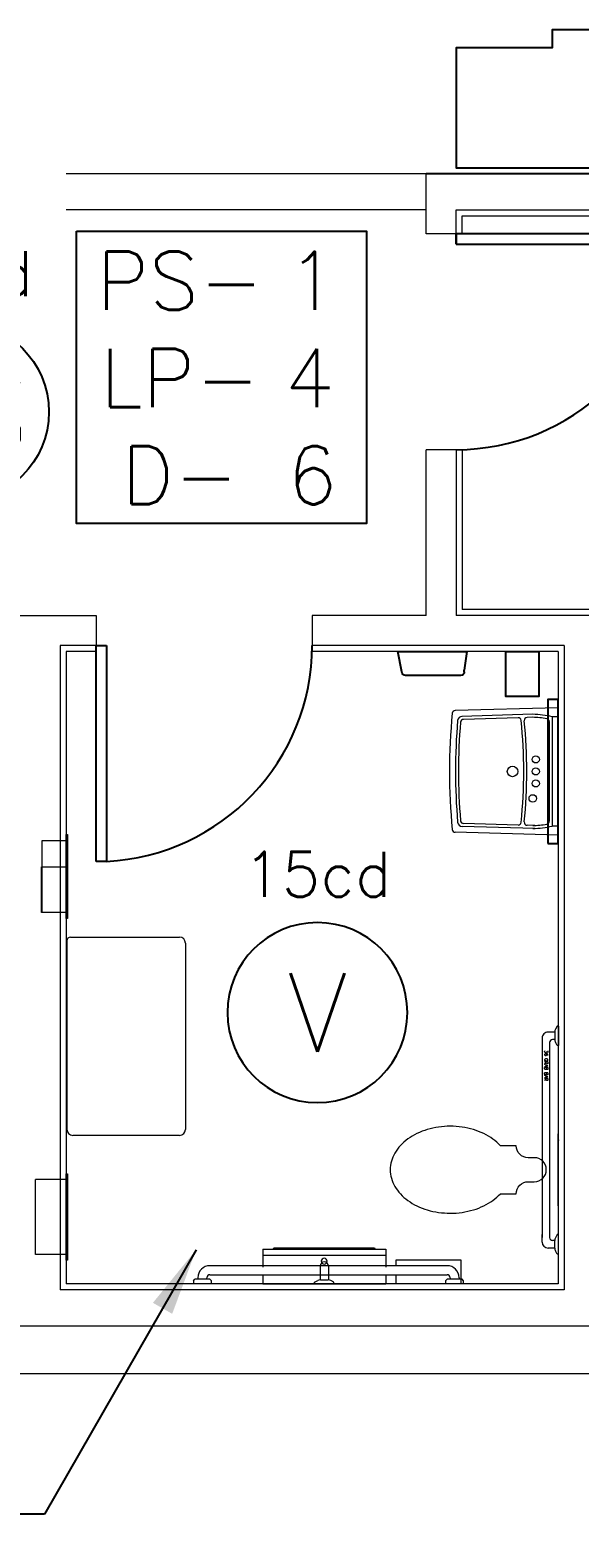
# Model space of a CAD drawing. Header units: inches. Extents: x 0 to 5040, y 0 to 3600.
# Drawn here: x 2679.6 to 2771.2, y 298.3 to 545.7 of the extents above; entities that cross this region are included whole.
import ezdxf
from ezdxf.enums import TextEntityAlignment as Align

# ---------------------------------------------------------------- set-up
doc = ezdxf.new("R2010")
doc.units = ezdxf.units.IN
doc.header["$LTSCALE"] = 240
doc.header["$MEASUREMENT"] = 0
doc.linetypes.add('XFLOOR$0$base-fp$0$HIDDEN', pattern=[0.375, 0.25, -0.125])
doc.layers.get('0').update_dxf_attribs({"linetype": 'CONTINUOUS'})
for name, color, linetype in [('A010-001$0$G-ANNO-SYMB', 3, 'CONTINUOUS'), ('LEADER', 4, 'CONTINUOUS'), ('NOTIFICATION', 6, 'CONTINUOUS')]:
    doc.layers.add(name, color=color, linetype=linetype)
for name, color, linetype, lineweight in [('XFLOOR$0$base-fp$0$A-DOOR-INTR', 8, 'CONTINUOUS', 25), ('XFLOOR$0$base-fp$0$A-EQPM-INTR', 8, 'CONTINUOUS', 25), ('XFLOOR$0$base-fp$0$A-EQPM-INTR_EXST', 8, 'CONTINUOUS', 18), ('XFLOOR$0$base-fp$0$A-FLOR-PFIX_EXST', 8, 'CONTINUOUS', 18), ('XFLOOR$0$base-fp$0$A-SOFF-INTR_EXST', 8, 'XFLOOR$0$base-fp$0$HIDDEN', 18), ('XFLOOR$0$base-fp$0$A-WALL-EXTR_EXST', 8, 'CONTINUOUS', 18), ('XFLOOR$0$base-fp$0$A-WALL-INTR_EXST', 8, 'CONTINUOUS', 18)]:
    doc.layers.add(name, color=color, linetype=linetype, lineweight=lineweight)
doc.styles.add('A010-001$0$SIMPLEX', font='simplex.shx')
doc.styles.add('NORMAL', font='romans.shx')
doc.styles.add('ROMANS', font='romans.shx', dxfattribs={"width": 0.9})
doc.styles.add('XFLOOR$0$base-fp$0$SIMPLEX', font='simplex.shx')
doc.dimstyles.new('A010-001$0$WDS-DIMSTYLE$7', dxfattribs={"dimscale": 120, "dimtxt": 0.09375, "dimasz": 0.09375, "dimexe": 0.09375, "dimexo": 0.0625, "dimgap": 0.09375, "dimtad": 1, "dimzin": 11, "dimdsep": 46, "dimtxsty": 'A010-001$0$SIMPLEX', "dimcen": 0, "dimdle": 0.09375, "dimclrd": 1, "dimclre": 1, "dimclrt": 256, "dimadec": 0, "dimazin": 0, "dimtfac": 1, "dimtmove": 0, "dimatfit": 3, "dimfxl": 1, "dimtolj": 1, "dimtzin": 2, "dimarcsym": 0})

# ---------------------------------------------------------------- blocks, each defined once
blk = doc.blocks.new('XFLOOR$0$base-fp$0$A-DIAP-DSPR-P')
for p, q in [((-6.25, -5.13), (-6.25, 0)), ((-6.25, 0), (6.25, 0)), ((6.25, -5.13), (6.25, 0))]:
    blk.add_line(p, q)
blk.add_lwpolyline([(6.25, -5.13), (7.19, -5.13), (7.19, -5.38), (-7.17, -5.38), (-7.17, -5.13)], close=True)
blk = doc.blocks.new('XFLOOR$0$base-fp$0$TOILET PAPER DISPENSER 2')
for p, q in [((-10.25, 5.75), (-10.25, 2.75)), ((-0.5, 5.75), (-10.25, 5.75)), ((-8.44, 5.88), (-8.44, 5.75)), ((8.31, 6), (-8.31, 6)), ((0.5, 5.75), (-0.5, 5.75)), ((10.25, 5.75), (0.5, 5.75)), ((8.44, 5.88), (8.44, 5.75)), ((10.25, 5.75), (10.25, 2.75)), ((10.25, 4.75), (-10.25, 4.75)), ((-10.25, 1.5), (-10.25, 0)), ((10.25, 0), (-10.25, 0)), ((10.25, 1.5), (10.25, 0))]:
    blk.add_line(p, q)
blk.add_circle((0, 3.75), 0.5)
for centre, start, end in [((-8.31, 5.88), 90, 180), ((8.31, 5.88), 0, 90)]:
    blk.add_arc(centre, 0.125, start, end)
blk.add_point((0, 0))
at = {"style": 'XFLOOR$0$base-fp$0$SIMPLEX', "flags": 8}
blk.add_attdef('TOILET-PAPER-DISPENSER', (-5.45, 0.78), '', height=0.562, dxfattribs=at)
blk = doc.blocks.new('XFLOOR$0$base-fp$0$36 GRAB BAR')
for p, q in [((-19, 0), (-15.75, 0)), ((-19, 0), (-19, -0.25)), ((-15.75, 0), (-15.75, -0.25)), ((19, 0), (15.75, 0)), ((15.75, 0), (15.75, -0.25)), ((19, 0), (19, -0.25)), ((-19, -0.25), (-18.46, -0.52)), ((-18.01, -0.62), (-16.74, -0.62)), ((-18, -0.62), (-18, -1.75)), ((-16.75, -0.62), (-16.75, -1)), ((-15.75, -0.25), (-16.29, -0.52)), ((-16.25, -1.5), (16.25, -1.5)), ((15.75, -0.25), (16.29, -0.52)), ((18.01, -0.62), (16.74, -0.62)), ((16.75, -0.62), (16.75, -1)), ((18, -0.62), (18, -1.75)), ((19, -0.25), (18.46, -0.52)), ((-17, -2.75), (-15.75, -2.75)), ((-17, -2.75), (16.25, -2.75)), ((17, -2.75), (15.75, -2.75))]:
    blk.add_line(p, q)
for centre, radius, start, end in [((-18.01, 0.38), 1, 243.4349, 270), ((-17, -1.75), 1, 180, 270), ((-16.25, -1), 0.5, 180, 270), ((-16.74, 0.38), 1, 270, 296.5651), ((16.25, -1), 0.5, 270, 0), ((16.74, 0.38), 1, 243.4349, 270), ((17, -1.75), 1, 270, 0), ((18.01, 0.38), 1, 270, 296.5651)]:
    blk.add_arc(centre, radius, start, end)
blk.add_point((0, 0))
blk = doc.blocks.new('XFLOOR$0$base-fp$0$A$C702F3FF8')
for points in [[(10.75, 3), (10.75, 4), (0, 4), (0, 0)], [(0, 0), (10.75, 0), (10.75, 1.5)]]:
    blk.add_lwpolyline(points)
blk = doc.blocks.new('XFLOOR$0$base-fp$0$A-LSNK-KOHLER-2005')
for p, q in [((-10.62, 0), (10.62, 0)), ((-10.62, 0), (-10.14, -17.18)), ((-9.12, 0), (-9.12, -1)), ((9.12, 0), (9.12, -1)), ((10.62, 0), (10.14, -17.18)), ((-9.12, -1), (9.12, -1)), ((-8.3, -1.5), (8.3, -1.5)), ((-9.53, -4.25), (-9.17, -16.05)), ((-9.03, -4.23), (-9, -5.2)), ((9.01, -3.9), (8.98, -5.19)), ((9.51, -3.92), (9.17, -16.04)), ((-8.95, -6.7), (-8.68, -15.81)), ((8.93, -6.7), (8.68, -15.81))]:
    blk.add_line(p, q)
for centre, radius in [((-2, -3.75), 0.594), ((0, -3.75), 0.594), ((2, -3.75), 0.594), ((4.5, -4.25), 0.625), ((0, -7.62), 0.875)]:
    blk.add_circle(centre, radius)
for centre, radius, start, end in [((8.16, -4.79), 17.69, 167.6425, 178.2619), ((8.16, -4.79), 17.19, 170.3907, 178.2619), ((-8.3, -2), 0.5, 90, 170.3907), ((8.3, -2), 0.5, 9.6093, 90), ((-8.16, -4.79), 17.19, 1.7381, 9.6093), ((-8.16, -4.79), 17.69, 1.7381, 12.3575), ((-8.5, -5.18), 0.5, 181.7227, 275.8055), ((-8.45, -6.68), 0.5, 95.8799, 181.7227), ((0, -88.77), 83.02, 84.1331, 95.8799), ((0, -88.77), 83.52, 84.2089, 95.8055), ((8.48, -5.18), 0.5, 264.2089, 358.375), ((8.43, -6.68), 0.5, 358.375, 84.1331), ((-9.64, -17.17), 0.5, 181.7227, 264.5919), ((-8.42, -16.02), 0.75, 181.7227, 265.2173), ((-8.18, -15.79), 0.5, 181.7227, 265.3441), ((0, 84.64), 101.77, 265.2173, 274.7812), ((0, 84.64), 101.27, 265.3441, 274.6541), ((8.18, -15.79), 0.5, 274.6541, 358.375), ((8.42, -16.02), 0.75, 274.7812, 358.375), ((9.64, -17.17), 0.5, 275.4077, 358.375), ((0, 84.64), 102.77, 264.5919, 275.4077)]:
    blk.add_arc(centre, radius, start, end)
blk = doc.blocks.new('XFLOOR$0$base-fp$0$MIRROR-24')
blk.add_lwpolyline([(-1.75, -12), (0, -12), (0, 12), (-1.75, 12)], close=True)
blk = doc.blocks.new('XFLOOR$0$base-fp$0$A-HAND-DRYR-P')
blk.add_line((-5.34, -3.39), (-5.34, -3.12))
for points in [[(5.07, -3.39), (5.75, 0), (-5.75, 0), (-5.34, -3.12)], [(-4.73, -4), (4.45, -4)]]:
    blk.add_lwpolyline(points)
for centre, start, end in [((-4.73, -3.39), 180, 270), ((4.45, -3.39), 270, 0)]:
    blk.add_arc(centre, 0.614, start, end)
blk = doc.blocks.new('XFLOOR$0$base-fp$0$A-WCV-P')
at = {"flags": 128}
blk.add_lwpolyline([(9.65, 4), (7, 4, -0.414214), (5, 2), (4, 2, 1), (4, -2), (5, -2, -0.414214), (7, -4), (9.65, -4, 0.050095), (10.9, -5.11, 0.044339), (12.42, -6.02, 0.040067), (14.15, -6.69, 0.037308), (16.04, -7.11, 0.035966), (18, -7.25, 0.035807), (19.95, -7.11, 0.037132), (21.82, -6.7, 0.039854), (23.55, -6.03, 0.044069), (25.07, -5.12, 0.049752), (26.31, -4.03, 0.056458), (27.24, -2.77, 0.062925), (27.81, -1.41, 0.067069), (28, 0, 0.067069), (27.81, 1.42, 0.062925), (27.24, 2.78, 0.056458), (26.31, 4.03, 0.049752), (25.07, 5.13, 0.044069), (23.55, 6.03, 0.039854), (21.82, 6.7, 0.037132), (19.95, 7.11, 0.035807), (18, 7.25, 0.03599), (16.03, 7.11, 0.037335), (14.15, 6.69, 0.040099), (12.41, 6.02, 0.04438), (10.89, 5.11, 0.050148), (9.65, 4)], format="xyb", dxfattribs=at)
blk = doc.blocks.new('XFLOOR')
at = {"layer": 'XFLOOR$0$base-fp$0$A-DOOR-INTR', "color": 8}
for p, q in [((1123.02, 450.21), (1087.02, 450.21)), ((1087.02, 448.46), (1087.02, 450.21)), ((1087.02, 450.21), (1087.02, 448.46)), ((1087.02, 448.46), (1123.02, 448.46)), ((1027.02, 345.59), (1027.02, 381.59)), ((1027.02, 345.59), (1027.02, 381.59)), ((1027.02, 381.59), (1028.77, 381.59)), ((1027.02, 381.59), (1028.77, 381.59)), ((1028.77, 381.59), (1028.77, 345.59)), ((1028.77, 381.59), (1028.77, 345.59)), ((1028.77, 345.59), (1027.02, 345.59)), ((1028.77, 345.59), (1027.02, 345.59))]:
    blk.add_line(p, q, dxfattribs=at)
for centre, start, end in [((1086.98, 450.3), 270.066, 357.08), ((1026.94, 381.63), 272.9116, 359.9359), ((1026.94, 381.63), 272.9116, 359.9359)]:
    blk.add_arc(centre, 36.09, start, end, dxfattribs=at)
at = {"layer": 'XFLOOR$0$base-fp$0$A-EQPM-INTR', "color": 8}
blk.add_lwpolyline([(1095.27, 380.59), (1100.77, 380.59), (1100.77, 373.09), (1095.27, 373.09)], close=True, dxfattribs=at)
at = {"layer": 'XFLOOR$0$base-fp$0$A-EQPM-INTR_EXST', "color": 8}
for p, q in [((1021.02, 345.09), (1021.02, 330.09)), ((1021.02, 333.28), (1021.02, 296.34)), ((1022.15, 332.34), (1022.15, 300.93)), ((1085.48, 278.21), (1045.98, 278.21)), ((1043.23, 275.71), (1043.48, 275.96)), ((1043.23, 275.71), (1043.23, 275.21)), ((1045.98, 275.96), (1043.48, 275.96)), ((1043.98, 276.21), (1043.98, 275.96)), ((1045.48, 275.96), (1045.48, 276.21)), ((1045.98, 276.71), (1085.48, 276.71)), ((1046.23, 275.71), (1045.98, 275.96)), ((1046.23, 275.21), (1046.23, 275.71)), ((1085.23, 275.71), (1085.48, 275.96)), ((1085.23, 275.71), (1085.23, 275.21)), ((1087.98, 275.96), (1085.48, 275.96)), ((1085.98, 276.21), (1085.98, 275.96)), ((1087.48, 276.21), (1087.48, 275.96)), ((1088.23, 275.71), (1087.98, 275.96)), ((1088.23, 275.21), (1088.23, 275.71))]:
    blk.add_line(p, q, dxfattribs=at)
at = {"layer": 'XFLOOR$0$base-fp$0$A-EQPM-INTR_EXST', "color": 8, "linetype": 'Continuous'}
for p, q in [((1022.77, 332.97), (1040.9, 332.97)), ((1041.9, 331.97), (1041.9, 300.93)), ((1040.9, 299.93), (1023.15, 299.93))]:
    blk.add_line(p, q, dxfattribs=at)
at = {"layer": 'XFLOOR$0$base-fp$0$A-EQPM-INTR_EXST', "color": 8, "linetype": 'Continuous', "lineweight": -3, "flags": 128}
blk.add_lwpolyline([(1135.02, 481.21), (1119.02, 481.21), (1119.02, 484.21), (1103.02, 484.21), (1103.02, 481.21), (1087.02, 481.21), (1087.02, 461.21), (1135.02, 461.21)], close=True, dxfattribs=at)
at = {"layer": 'XFLOOR$0$base-fp$0$A-EQPM-INTR_EXST', "color": 8}
for points in [[(1022.02, 337.06), (1018.02, 337.06), (1018.02, 349.06), (1022.02, 349.06)], [(1022.27, 336.06), (1022.02, 336.06), (1022.02, 350.06), (1022.27, 350.06), (1022.27, 336.06)], [(1022.02, 337.06), (1017.9, 337.06), (1017.9, 344.68), (1022.02, 344.68)]]:
    blk.add_lwpolyline(points, dxfattribs=at)
blk.add_lwpolyline([(1022.02, 345.68), (1022.27, 345.68), (1022.27, 336.06), (1022.02, 336.06)], close=True, dxfattribs=at)
for centre, radius, start, end in [((1022.77, 332.34), 0.625, 90, 180), ((1045.98, 276.21), 2, 90.0148, 179.9852), ((1085.48, 276.21), 2, 0.0148, 89.9852), ((1045.98, 276.21), 0.5, 90.0127, 179.9873), ((1085.49, 276.22), 0.494, 359.2527, 90.7473)]:
    blk.add_arc(centre, radius, start, end, dxfattribs=at)
at = {"layer": 'XFLOOR$0$base-fp$0$A-EQPM-INTR_EXST', "color": 8, "linetype": 'Continuous'}
for centre, start, end in [((1040.9, 331.97), 0, 90), ((1023.15, 300.93), 180, 270), ((1040.9, 300.93), 270, 0)]:
    blk.add_arc(centre, 1, start, end, dxfattribs=at)
at = {"layer": 'XFLOOR$0$base-fp$0$A-FLOR-PFIX_EXST', "color": 8}
for p, q in [((1104.02, 288.21), (1104.02, 300.21)), ((1064.34, 278.15), (1064.34, 275.84)), ((1065.72, 278.15), (1065.72, 275.83)), ((1063.4, 275.46), (1063.94, 275.73)), ((1063.4, 275.21), (1063.4, 275.46)), ((1063.4, 275.21), (1066.65, 275.21)), ((1064.38, 275.84), (1065.66, 275.84)), ((1066.65, 275.46), (1066.11, 275.73)), ((1066.65, 275.21), (1066.65, 275.46))]:
    blk.add_line(p, q, dxfattribs=at)
for centre, radius, start, end in [((1065.03, 278.15), 0.687, 0, 180), ((1064.38, 274.84), 1, 90, 116.5651), ((1065.66, 274.84), 1, 63.4349, 90)]:
    blk.add_arc(centre, radius, start, end, dxfattribs=at)
at = {"layer": 'XFLOOR$0$base-fp$0$A-SOFF-INTR_EXST', "color": 8}
for p, q in [((1082.02, 460.21), (927.02, 460.21)), ((1082.02, 460.21), (927.02, 460.21)), ((1082.02, 454.21), (927.02, 454.21))]:
    blk.add_line(p, q, dxfattribs=at)
at = {"layer": 'XFLOOR$0$base-fp$0$A-WALL-EXTR_EXST', "color": 8}
for p, q in [((700.52, 268.21), (2013.52, 268.21)), ((1825.02, 260.21), (841.02, 260.21))]:
    blk.add_line(p, q, dxfattribs=at)
at = {"layer": 'XFLOOR$0$base-fp$0$A-WALL-INTR_EXST', "color": 8}
for p, q in [((1082.02, 450.21), (1082.02, 460.21)), ((1087.02, 454.21), (1280.02, 454.21)), ((1087.02, 450.21), (1087.02, 454.21)), ((1088.02, 453.21), (1277.02, 453.21)), ((1088.02, 450.21), (1088.02, 453.21)), ((1087.02, 450.21), (1082.02, 450.21)), ((1088.02, 450.21), (1087.02, 450.21)), ((1086.02, 414.21), (1082.02, 414.21)), ((1082.02, 386.59), (1082.02, 414.21)), ((1087.02, 414.21), (1082.02, 414.21)), ((1087.02, 414.21), (1087.02, 386.59)), ((1087.02, 414.21), (1088.02, 414.21)), ((1088.02, 414.21), (1088.02, 387.59)), ((927.02, 386.59), (1027.02, 386.59)), ((927.02, 386.59), (1027.02, 386.59)), ((1027.02, 386.59), (1027.02, 381.59)), ((1063.02, 386.59), (1063.02, 381.59)), ((1082.02, 386.59), (1063.02, 386.59)), ((1198.02, 386.59), (1087.02, 386.59)), ((1199.02, 387.59), (1088.02, 387.59)), ((1027.02, 385.21), (1027.02, 381.59)), ((1021.02, 381.59), (1021.02, 274.21)), ((1027.02, 381.59), (1021.02, 381.59)), ((1021.02, 381.59), (1021.02, 274.21)), ((1027.02, 381.59), (1021.02, 381.59)), ((1027.02, 381.59), (1027.02, 380.59)), ((1105.02, 381.59), (1063.02, 381.59)), ((1105.02, 381.59), (1063.02, 381.59)), ((1063.03, 381.59), (1063.02, 380.59)), ((1105.02, 381.59), (1105.02, 274.21)), ((1105.02, 381.59), (1105.02, 274.21)), ((1022.02, 380.59), (1022.02, 275.21)), ((1027.02, 380.59), (1022.02, 380.59)), ((1104.02, 380.59), (1063.02, 380.59)), ((1104.02, 380.59), (1104.02, 275.21)), ((1104.02, 275.21), (1022.02, 275.21)), ((1105.02, 274.21), (1021.02, 274.21))]:
    blk.add_line(p, q, dxfattribs=at)
at = {"layer": 'XFLOOR$0$base-fp$0$A-WALL-INTR_EXST', "color": 8, "linetype": 'Continuous', "lineweight": -3}
blk.add_line((1353.9, 460.21), (1082.02, 460.21), dxfattribs=at)
at = {"layer": 'XFLOOR$0$base-fp$0$A-EQPM-INTR', "color": 8, "xscale": -1}
blk.add_blockref('XFLOOR$0$base-fp$0$A-HAND-DRYR-P', (1083.02, 380.59), dxfattribs=at)
at = {"layer": 'XFLOOR$0$base-fp$0$A-EQPM-INTR', "color": 8}
blk.add_blockref('XFLOOR$0$base-fp$0$MIRROR-24', (1104.02, 360.59), dxfattribs=at)
at = {"layer": 'XFLOOR$0$base-fp$0$A-EQPM-INTR_EXST', "color": 8}
ref = blk.add_blockref('XFLOOR$0$base-fp$0$36 GRAB BAR', (1104.06, 299.16), dxfattribs=dict(at, rotation=270))
ref.add_attrib('36-GRAB-BAR', '36 GRAB BAR', (1101.73, 314.12), dxfattribs={"layer": '0', "height": 0.5625, "rotation": 270, "style": 'XFLOOR$0$base-fp$0$SIMPLEX'})
at = {"layer": 'XFLOOR$0$base-fp$0$A-EQPM-INTR_EXST', "color": 8, "rotation": 90}
blk.add_blockref('XFLOOR$0$base-fp$0$A-DIAP-DSPR-P', (1016.9, 286.31), dxfattribs=at)
at = {"layer": 'XFLOOR$0$base-fp$0$A-EQPM-INTR_EXST', "color": 8, "xscale": -1}
for name, p in [('XFLOOR$0$base-fp$0$TOILET PAPER DISPENSER 2', (1065.02, 275.21)), ('XFLOOR$0$base-fp$0$A$C702F3FF8', (1087.77, 275.21))]:
    blk.add_blockref(name, p, dxfattribs=at)
at = {"layer": 'XFLOOR$0$base-fp$0$A-FLOR-PFIX_EXST', "color": 8, "rotation": 269.9999974911801}
blk.add_blockref('XFLOOR$0$base-fp$0$A-LSNK-KOHLER-2005', (1104.02, 360.59), dxfattribs=at)
at = {"layer": 'XFLOOR$0$base-fp$0$A-FLOR-PFIX_EXST', "color": 8, "xscale": 1.000001130281998, "yscale": 1.000001130281998, "zscale": 1.000001130281998, "rotation": 180}
blk.add_blockref('XFLOOR$0$base-fp$0$A-WCV-P', (1104.02, 294.21), dxfattribs=at)
blk = doc.blocks.new('SCR')
at = {"layer": 'NOTIFICATION'}
blk.add_circle((0, 0), 0.125, dxfattribs=at)
at = {"layer": 'NOTIFICATION', "color": 2, "style": 'ROMANS'}
blk.add_text('V', height=0.1094, dxfattribs=at).set_placement((0, 0), align=Align.MIDDLE)
blk.add_attdef('115CD', text='', height=0.0625, dxfattribs=at).set_placement((0, 0.1609), align=Align.CENTER)
blk = doc.blocks.new('A$C5E320BCF')
at = {"layer": 'NOTIFICATION'}
blk.add_lwpolyline([(0, 0.4062), (0.4024, 0.4062), (0.4024, 0), (0, 0)], close=True, dxfattribs=at)
at = {"layer": 'NOTIFICATION', "color": 2, "insert": (0.1437, 0.2022), "char_height": 0.08097, "width": 0.676855, "attachment_point": 5, "style": 'NORMAL'}
blk.add_mtext('PS-\\PLP-\\PD-', dxfattribs=at)
at = {"layer": 'NOTIFICATION', "color": 2, "style": 'NORMAL', "flags": 4}
for tag, p in [('PS', (0.2955, 0.3371)), ('LP', (0.2955, 0.2022)), ('D', (0.2955, 0.0672))]:
    blk.add_attdef(tag, text='', height=0.081, dxfattribs=at).set_placement(p, align=Align.MIDDLE_LEFT)
blk = doc.blocks.new('PC2R')
at = {"layer": 'NOTIFICATION'}
blk.add_circle((0, 0), 0.125, dxfattribs=at)
at = {"layer": 'NOTIFICATION', "color": 2, "style": 'ROMANS'}
blk.add_text('HS', height=0.10938, dxfattribs=at).set_placement((0, 0), align=Align.MIDDLE)
blk.add_attdef('115CD', text='', height=0.0625, dxfattribs=at).set_placement((0, 0.1609), align=Align.CENTER)

msp = doc.modelspace()

# ---------------------------------------------------------------- block references
at = {"layer": 'LEADER'}
msp.add_blockref('XFLOOR', (1663.69, 61.54), dxfattribs=at)
at = {"layer": 'NOTIFICATION'}
ref = msp.add_blockref('A$C5E320BCF', (2687.46, 463.44), dxfattribs=dict(at, xscale=120, yscale=120, zscale=120))
ref.add_attrib('PS', '1', dxfattribs={"color": 2, "height": 9.72, "style": 'NORMAL', "flags": 4}).set_placement((2722.56, 503.9), align=Align.MIDDLE_LEFT)
ref.add_attrib('LP', '4', dxfattribs={"color": 2, "height": 9.72, "style": 'NORMAL', "flags": 4}).set_placement((2722.07, 487.7), align=Align.MIDDLE_LEFT)
ref.add_attrib('D', '6', dxfattribs={"color": 2, "height": 9.72, "style": 'NORMAL', "flags": 4}).set_placement((2722.56, 471.5), align=Align.MIDDLE_LEFT)
at = {"layer": 'NOTIFICATION', "xscale": 120, "yscale": 120, "zscale": 120}
msp.add_blockref('PC2R', (2667.84, 482.04), dxfattribs=at).add_auto_attribs({'115CD': '15cd'})
at = {"layer": 'NOTIFICATION'}
ref = msp.add_blockref('SCR', (2727.58, 381.94), dxfattribs=dict(at, xscale=-120, yscale=120, zscale=120))
ref.add_attrib('115CD', '15cd', dxfattribs={"color": 2, "height": 7.5, "style": 'ROMANS'}).set_placement((2727.58, 401.25), align=Align.CENTER)

# ---------------------------------------------------------------- leaders
at = {"layer": 'A010-001$0$G-ANNO-SYMB'}
msp.add_leader([(2707.37, 342.41), (2682.12, 298.32), (2662.89, 298.32)], dimstyle='A010-001$0$WDS-DIMSTYLE$7', override={"dimgap": 0.09375, "dimtad": 0}, dxfattribs=at)

doc.saveas('drawing.dxf')
